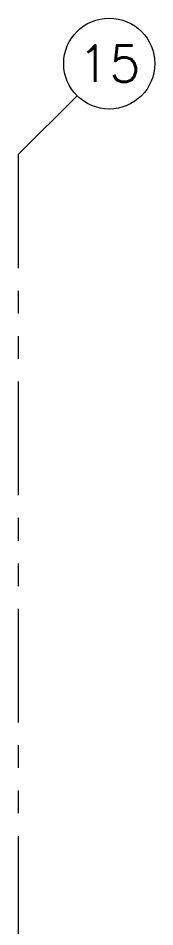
# Model space of a CAD drawing. Header units: millimetres. Extents: x 2085 to 2829, y 1347 to 1643.
# Drawn here: x 2196.096 to 2196.846, y 1540.131 to 1545.13 of the extents above; entities that cross this region are included whole.
import ezdxf
from ezdxf.enums import TextEntityAlignment as Align

# ---------------------------------------------------------------- set-up
doc = ezdxf.new("R2010")
doc.units = ezdxf.units.MM
for name, pattern in [('HIDDEN2', [0.1875, 0.125, -0.0625]), ('PHANTOM', [2.5, 1.25, -0.25, 0.25, -0.25, 0.25, -0.25]), ('PHANTOM2', [1.25, 0.625, -0.125, 0.125, -0.125, 0.125, -0.125])]:
    doc.linetypes.add(name, pattern=pattern)
doc.layers.add('A-EJES', color=251, linetype='PHANTOM', lineweight=9)
doc.layers.add('A-PROYECCIONES', color=251, linetype='HIDDEN2', lineweight=9)
doc.styles.add('ROMANS', font='romans.shx', dxfattribs={"width": 0.8})

# ---------------------------------------------------------------- blocks, each defined once
blk = doc.blocks.new('EJES 1P')
at = {"layer": 'A-EJES', "linetype": 'PHANTOM2'}
blk.add_line((81.0376, 5.4156), (80.7143, 5.0924), dxfattribs=at)
blk.add_lwpolyline([(80.7143, 5.0924), (80.7143, -4.1582)], dxfattribs=at)
at = {"layer": 'A-EJES', "linetype": 'Continuous'}
blk.add_circle((81.2143, 5.5924), 0.25, dxfattribs=at)
at = {"layer": 'A-EJES', "linetype": 'Continuous', "style": 'ROMANS'}
blk.add_text('15', height=0.2, dxfattribs=at).set_placement((81.2143, 5.5924), align=Align.MIDDLE_CENTER)

msp = doc.modelspace()

# ---------------------------------------------------------------- block references
at = {"layer": 'A-PROYECCIONES'}
msp.add_blockref('EJES 1P', (2115.3812, 1539.2879), dxfattribs=at)

doc.saveas('drawing.dxf')
